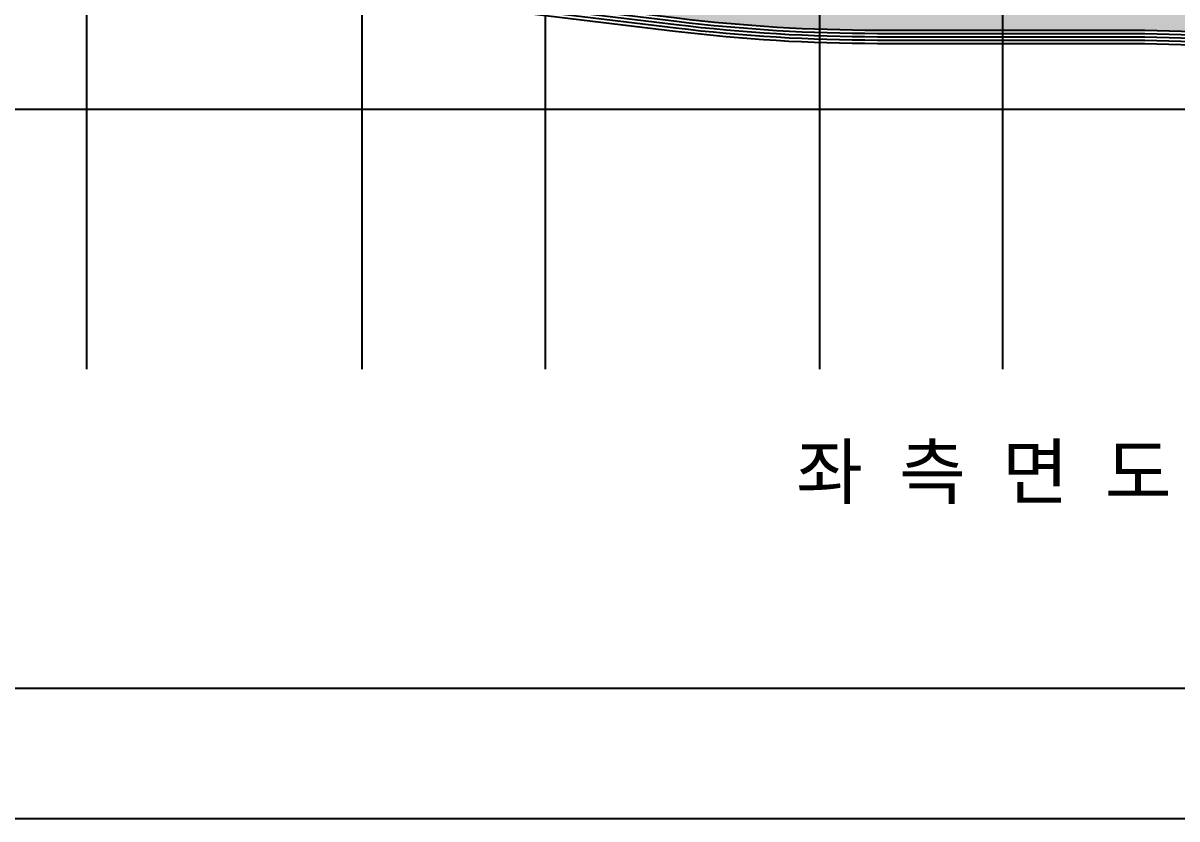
# Model space of a CAD drawing. Header units: millimetres. Extents: x 37653813 to 38677796, y 586285 to 874285.
# Drawn here: x 38216676 to 38286025, y 586285 to 634137 of the extents above; entities that cross this region are included whole.
import ezdxf

# ---------------------------------------------------------------- set-up
doc = ezdxf.new("R2010")
doc.units = ezdxf.units.MM
doc.header["$LTSCALE"] = 1000
doc.header["$MEASUREMENT"] = 0
doc.layers.get('0').update_dxf_attribs({"linetype": 'CONTINUOUS'})
doc.layers.get('Defpoints').update_dxf_attribs({"color": 161, "linetype": 'CONTINUOUS'})
doc.layers.add('cen', color=1, linetype='CONTINUOUS')
doc.layers.add('h 252', color=252, linetype='CONTINUOUS')
doc.styles.add('나눔바른고딕', font='NanumBarunGothic.ttf')

# ---------------------------------------------------------------- blocks, each defined once
blk = doc.blocks.new('sdmklfsdfsdf')
at = {"layer": 'cen', "ltscale": 5}
blk.add_line((38172116, 765142), (38329335, 765142), dxfattribs=at)

msp = doc.modelspace()

# ---------------------------------------------------------------- hatches: boundary and pattern name
at = {"layer": 'h 252', "ltscale": 0.1}
h = msp.add_hatch(dxfattribs=at)
h.set_pattern_fill('AR-B88', color=256, scale=100)
edge = h.paths.add_edge_path()
edge.add_line((38325766.3, 629319.5), (38325766.3, 639334.4))
edge.add_line((38325766.3, 639334.4), (38219681.2, 639334.4))
edge.add_line((38219681.2, 639334.4), (38219681.2, 638834.4))
edge.add_line((38219681.2, 638834.4), (38255974.3, 634426.2))
edge.add_arc((38268031.7, 733696.6), 100000, 263.074788, 270)
edge.add_line((38268031.7, 633696.6), (38282643.6, 633696.6))
edge.add_arc((38282643.6, 533696.6), 100000, 83.30171, 90, ccw=False)
edge.add_line((38294307.7, 633014.1), (38325766.3, 629319.5))

# ---------------------------------------------------------------- linework, layer by layer
at = {"ltscale": 0.1}
for points in [[(38351425.9, 627834.4), (38338411.7, 627834.4), (38294307.7, 633014.1, 0.0292351), (38282643.6, 633696.6), (38268031.7, 633696.6, -0.0302261), (38255974.3, 634426.2), (38219681.2, 638834.4), (38194206.7, 638834.4)], [(38351425.9, 627634.4), (38338400, 627634.4), (38294284.4, 632815.4, 0.0292351), (38282643.6, 633496.6), (38268031.7, 633496.6, -0.0302261), (38255950.2, 634227.7), (38219669.1, 638634.4), (38194206.7, 638634.4)], [(38351425.9, 627434.4), (38338388.3, 627434.4), (38294261, 632616.8, 0.0292351), (38282643.6, 633296.6), (38268031.7, 633296.6, -0.0302261), (38255926.1, 634029.1), (38219657, 638434.4), (38194206.7, 638434.4)], [(38351425.9, 627234.4), (38338376.6, 627234.4), (38294237.7, 632418.1, 0.0292351), (38282643.6, 633096.6), (38268031.7, 633096.6, -0.0302261), (38255902, 633830.6), (38219644.9, 638234.4), (38194206.7, 638234.4)], [(38351425.9, 627034.4), (38338364.9, 627034.4), (38294214.4, 632219.5, 0.0292351), (38282643.6, 632896.6), (38268031.7, 632896.6, -0.0302261), (38255877.9, 633632), (38219632.8, 638034.4), (38194206.7, 638034.4)]]:
    msp.add_lwpolyline(points, format="xyb", dxfattribs=at)
at = {"layer": 'cen', "ltscale": 5}
for points in [[(38220516.3, 613334.4), (38220516.3, 700227.2)], [(38237066.3, 613334.4), (38237066.3, 700227.2)], [(38248066.3, 613334.4), (38248066.3, 700227.2)], [(38264566.3, 613334.4), (38264566.3, 700227.2)], [(38275566.3, 613334.4), (38275566.3, 700227.2)]]:
    msp.add_lwpolyline(points, dxfattribs=at)
at = {"layer": 'Defpoints'}
for points in [[(38474813.4, 586285), (38064313.4, 586285), (38064313.4, 874285), (38474813.4, 874285)], [(38076313.4, 866535), (38427313.4, 866535), (38427313.4, 594118.8), (38076313.4, 594118.8)]]:
    msp.add_lwpolyline(points, close=True, dxfattribs=at)

# ---------------------------------------------------------------- block references
at = {"xscale": -1}
msp.add_blockref('sdmklfsdfsdf', (76523541.7, -136208.1), dxfattribs=at)

# ---------------------------------------------------------------- texts
at = {"layer": 'Defpoints', "style": '나눔바른고딕'}
msp.add_text('좌  측  면  도', height=3200, dxfattribs=at).set_placement((38263137.2, 605559.6))

doc.saveas('drawing.dxf')
